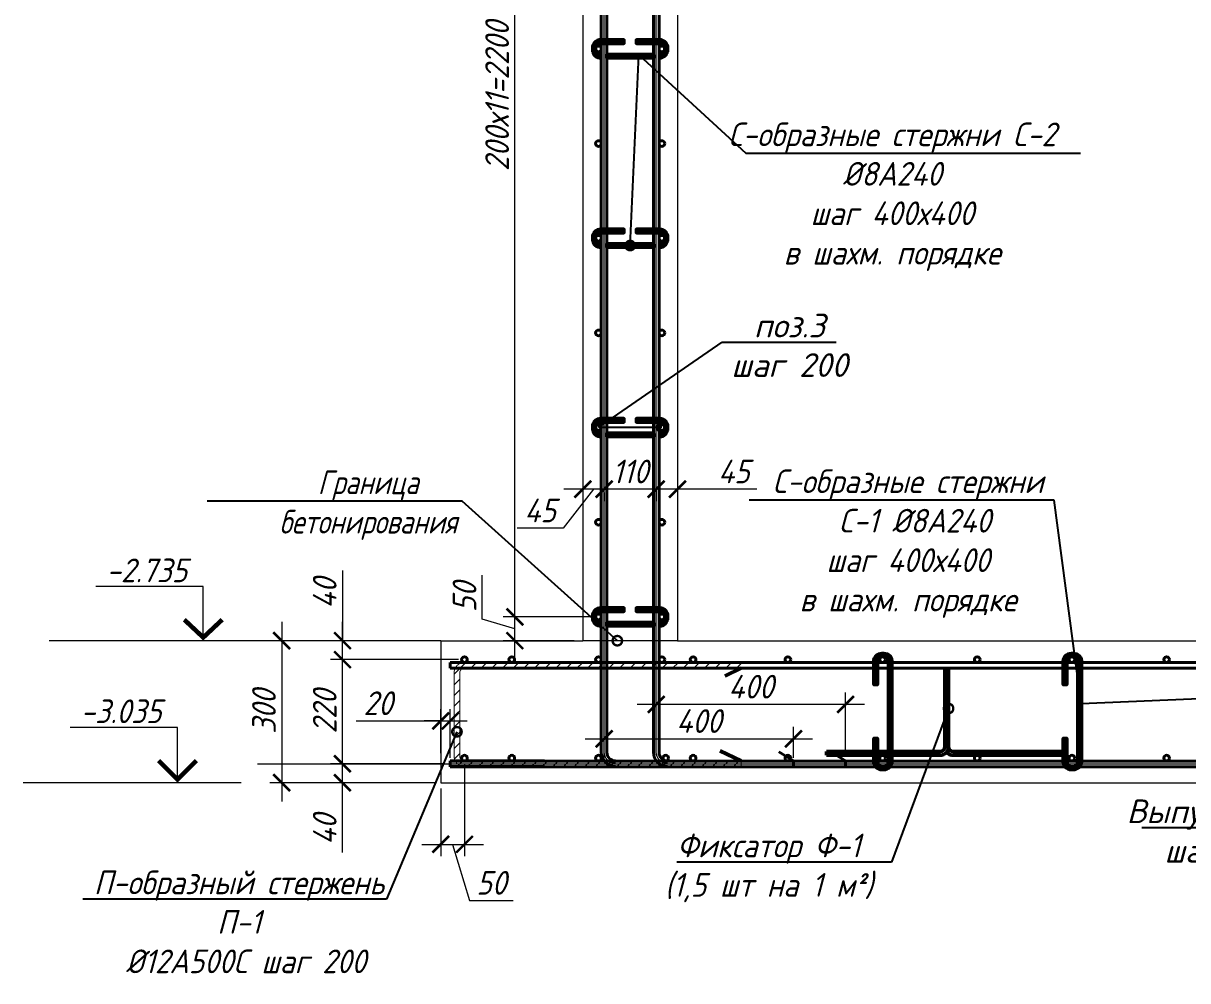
# Model space of a CAD drawing. Header units: millimetres. Extents: x 504091 to 2165846, y 135022 to 442887.
# Drawn here: x 1489676 to 1492135, y 246302 to 248325 of the extents above; entities that cross this region are included whole.
import ezdxf
from ezdxf import colors
from ezdxf.entities.mleader import LeaderData, LeaderLine
from ezdxf.math import Vec2, Vec3

# ---------------------------------------------------------------- set-up
doc = ezdxf.new("R2010")
doc.units = ezdxf.units.MM
doc.layers.get('Defpoints').update_dxf_attribs({"color": 255})
doc.layers.add('!Defpoints', color=255, linetype='Continuous', lineweight=5, plot=False)
for name, color, linetype, lineweight in [('Арматура 12', 26, 'Continuous', 50), ('К_Арматура 8', 134, 'Continuous', 50), ('КР_Арматура 12', 174, 'Continuous', 40), ('Монолит тонкий', 204, 'Continuous', 9), ('Размер', 7, 'Continuous', 13), ('размеры', 7, 'Continuous', 9), ('Размеры КР', 164, 'Continuous', 9)]:
    doc.layers.add(name, color=color, linetype=linetype, lineweight=lineweight)
doc.layers.add('Контур', color=7, linetype='Continuous')
doc.styles.add('GOST 2.304_new', font='isocpeur.ttf', dxfattribs={"width": 0.9, "oblique": 15})
doc.linetypes.add('зигзаг', pattern='A,0.00254,-5.08,[131,ltypeshp.shx,S=5.08,R=0,X=-5.08,Y=0],-10.16,[131,ltypeshp.shx,S=5.08,R=180,X=5.08,Y=0],-5.08', length=20.32254)
doc.dimstyles.new('SPDS 1_20', dxfattribs={"dimscale": 20, "dimtxt": 2.5, "dimasz": 1.77, "dimexe": 1.25, "dimexo": 0.625, "dimtad": 1, "dimdec": 0, "dimrnd": 0.001, "dimtxsty": 'GOST 2.304_new', "dimblk": 'ARCHTICK', "dimcen": 2.5, "dimdle": 2, "dimclrt": 256, "dimadec": 0, "dimazin": 2, "dimtfac": 0.75, "dimtdec": 0, "dimtmove": 1, "dimatfit": 3, "dimfxl": 0, "dimtolj": 1, "dimlwd": 9, "dimlwe": 9, "dimarcsym": 0})

# ---------------------------------------------------------------- blocks, each defined once
blk = doc.blocks.new('_DotSmall')
at = {"color": 0, "linetype": 'ByBlock', "lineweight": 35, "const_width": 0.5}
blk.add_lwpolyline([(-0.0625, 0, 1), (0.0625, 0, 1)], format="xyb", close=True, dxfattribs=at)
blk = doc.blocks.new('A$C087e266e')
at = {"layer": 'К_Арматура 8', "ltscale": 40}
for p, q in [((-29.1, 68.4), (-29.1, -93.2)), ((-21.1, 68.4), (-21.1, -93.2)), ((-279.1, -103.2), (-39.1, -103.2)), ((-279.1, -103.2), (-279.1, -111.2)), ((-279.1, -111.2), (-39.1, -111.2)), ((228.9, -103.2), (-11.1, -103.2)), ((228.9, -111.2), (-11.1, -111.2)), ((228.9, -103.2), (228.9, -111.2))]:
    blk.add_line(p, q, dxfattribs=at)
for centre, radius, start, end in [((-25.1, 68.4), 4, 0, 180), ((-39.1, -93.2), 10, 270, 0), ((-11.1, -93.2), 18, 180, 270), ((-11.1, -93.2), 10, 180, 270), ((-39.1, -93.2), 18, 270, 321.0576)]:
    blk.add_arc(centre, radius, start, end, dxfattribs=at)
blk = doc.blocks.new('_ArchTick')
at = {"color": 0, "linetype": 'ByBlock', "const_width": 0.15}
blk.add_lwpolyline([(-0.5, -0.5), (0.5, 0.5)], dxfattribs=at)
blk = doc.blocks.new('*D4656')
at = {"layer": 'Defpoints', "color": 0, "lineweight": 20, "transparency": 16777216}
for p in [(1490350, 246760.6), (1490577.6, 246760.6), (1490557.6, 246720.6)]:
    blk.add_point(p, dxfattribs=at)
at = {"layer": 'Размеры КР', "color": 0, "lineweight": 9, "transparency": 16777216}
for p, q in [((1490350, 246680.6), (1490350, 246800.6)), ((1490565.1, 246760.6), (1490325, 246760.6)), ((1490545.1, 246720.6), (1490325, 246720.6)), ((1490350, 246573.1), (1490350, 246720.6))]:
    blk.add_line(p, q, dxfattribs=at)
at = {"layer": 'Размеры КР', "color": 0, "lineweight": 9, "transparency": 16777216, "xscale": 35.4, "yscale": 35.4, "zscale": 35.4}
for p, rotation in [((1490350, 246760.6), 90), ((1490350, 246720.6), 270)]:
    blk.add_blockref('_ArchTick', p, dxfattribs=dict(at, rotation=rotation))
at = {"layer": 'Размеры КР', "lineweight": 20, "transparency": 16777216, "insert": (1490312.5, 246621.6), "char_height": 50, "attachment_point": 5, "rotation": 90, "style": 'GOST 2.304_new'}
blk.add_mtext('\\A1;40', dxfattribs=at)
blk = doc.blocks.new('*D4657')
at = {"layer": 'Defpoints', "color": 0, "lineweight": 20, "transparency": 16777216}
for p in [(1490350, 246980.6), (1490607.6, 246980.6), (1490577.6, 246760.6)]:
    blk.add_point(p, dxfattribs=at)
at = {"layer": 'Размеры КР', "color": 0, "lineweight": 9, "transparency": 16777216}
for p, q in [((1490350, 246720.6), (1490350, 247020.6)), ((1490595.1, 246980.6), (1490325, 246980.6)), ((1490565.1, 246760.6), (1490325, 246760.6))]:
    blk.add_line(p, q, dxfattribs=at)
at = {"layer": 'Размеры КР', "color": 0, "lineweight": 9, "transparency": 16777216, "xscale": 35.4, "yscale": 35.4, "zscale": 35.4}
for p, rotation in [((1490350, 246980.6), 90), ((1490350, 246760.6), 270)]:
    blk.add_blockref('_ArchTick', p, dxfattribs=dict(at, rotation=rotation))
at = {"layer": 'Размеры КР', "lineweight": 20, "transparency": 16777216, "insert": (1490312.5, 246870.6), "char_height": 50, "attachment_point": 5, "rotation": 90, "style": 'GOST 2.304_new'}
blk.add_mtext('\\A1;220', dxfattribs=at)
blk = doc.blocks.new('*D4658')
at = {"layer": 'Defpoints', "color": 0, "lineweight": 20, "transparency": 16777216}
for p in [(1490350, 247020.6), (1490557.6, 247020.6), (1490607.6, 246980.6)]:
    blk.add_point(p, dxfattribs=at)
at = {"layer": 'Размеры КР', "color": 0, "lineweight": 9, "transparency": 16777216}
for p, q in [((1490350, 247168.9), (1490350, 247020.6)), ((1490350, 246940.6), (1490350, 247060.6)), ((1490545.1, 247020.6), (1490325, 247020.6)), ((1490595.1, 246980.6), (1490325, 246980.6))]:
    blk.add_line(p, q, dxfattribs=at)
at = {"layer": 'Размеры КР', "color": 0, "lineweight": 9, "transparency": 16777216, "xscale": 35.4, "yscale": 35.4, "zscale": 35.4}
for p, rotation in [((1490350, 247020.6), 90), ((1490350, 246980.6), 270)]:
    blk.add_blockref('_ArchTick', p, dxfattribs=dict(at, rotation=rotation))
at = {"layer": 'Размеры КР', "lineweight": 20, "transparency": 16777216, "insert": (1490312.5, 247120.5), "char_height": 50, "attachment_point": 5, "rotation": 90, "style": 'GOST 2.304_new'}
blk.add_mtext('\\A1;40', dxfattribs=at)
blk = doc.blocks.new('*D4659')
at = {"layer": 'Defpoints', "color": 0, "lineweight": 20, "transparency": 16777216}
for p in [(1490557.6, 247020.6), (1490221.7, 246720.6), (1490453.9, 246720.6)]:
    blk.add_point(p, dxfattribs=at)
at = {"layer": 'Размеры КР', "color": 0, "lineweight": 9, "transparency": 16777216}
for p, q in [((1490221.7, 247060.6), (1490221.7, 246680.6)), ((1490545.1, 247020.6), (1490196.7, 247020.6)), ((1490441.4, 246720.6), (1490196.7, 246720.6))]:
    blk.add_line(p, q, dxfattribs=at)
at = {"layer": 'Размеры КР', "color": 0, "lineweight": 9, "transparency": 16777216, "xscale": 35.4, "yscale": 35.4, "zscale": 35.4}
for p, rotation in [((1490221.7, 247020.6), 90), ((1490221.7, 246720.6), 270)]:
    blk.add_blockref('_ArchTick', p, dxfattribs=dict(at, rotation=rotation))
at = {"layer": 'Размеры КР', "lineweight": 20, "transparency": 16777216, "insert": (1490184.2, 246870.6), "char_height": 50, "attachment_point": 5, "rotation": 90, "style": 'GOST 2.304_new'}
blk.add_mtext('\\A1;300', dxfattribs=at)
blk = doc.blocks.new('*D4660')
at = {"layer": 'Defpoints', "color": 0, "lineweight": 20, "transparency": 16777216}
for p in [(1491012.6, 247350.8), (1491057.6, 247350.8), (1491012.6, 247340.6)]:
    blk.add_point(p, dxfattribs=at)
at = {"layer": 'Размеры КР', "color": 0, "lineweight": 9, "transparency": 16777216}
for p, q in [((1491097.6, 247340.6), (1490972.6, 247340.6)), ((1491012.6, 247338.3), (1491012.6, 247315.6)), ((1491225, 247340.6), (1491057.6, 247340.6)), ((1491057.6, 247338.3), (1491057.6, 247315.6))]:
    blk.add_line(p, q, dxfattribs=at)
at = {"layer": 'Размеры КР', "color": 0, "lineweight": 9, "transparency": 16777216, "xscale": 35.4, "yscale": 35.4, "zscale": 35.4, "rotation": 180}
blk.add_blockref('_ArchTick', (1491012.6, 247340.6), dxfattribs=at)
at = {"layer": 'Размеры КР', "color": 0, "lineweight": 9, "transparency": 16777216, "xscale": 35.4, "yscale": 35.4, "zscale": 35.4}
blk.add_blockref('_ArchTick', (1491057.6, 247340.6), dxfattribs=at)
at = {"layer": 'Размеры КР', "lineweight": 20, "transparency": 16777216, "insert": (1491176.6, 247378.1), "char_height": 50, "attachment_point": 5, "style": 'GOST 2.304_new'}
blk.add_mtext('\\A1;45', dxfattribs=at)
blk = doc.blocks.new('*D4661')
at = {"layer": 'Defpoints', "color": 0, "lineweight": 20, "transparency": 16777216}
for p in [(1491012.6, 247350.8), (1490902.6, 247344.4), (1490902.6, 247340.6)]:
    blk.add_point(p, dxfattribs=at)
at = {"layer": 'Размеры КР', "color": 0, "lineweight": 9, "transparency": 16777216}
for p, q in [((1491052.6, 247340.6), (1490862.6, 247340.6)), ((1490902.6, 247331.9), (1490902.6, 247315.6)), ((1491012.6, 247338.3), (1491012.6, 247315.6))]:
    blk.add_line(p, q, dxfattribs=at)
at = {"layer": 'Размеры КР', "color": 0, "lineweight": 9, "transparency": 16777216, "xscale": 35.4, "yscale": 35.4, "zscale": 35.4, "rotation": 180}
blk.add_blockref('_ArchTick', (1490902.6, 247340.6), dxfattribs=at)
at = {"layer": 'Размеры КР', "color": 0, "lineweight": 9, "transparency": 16777216, "xscale": 35.4, "yscale": 35.4, "zscale": 35.4}
blk.add_blockref('_ArchTick', (1491012.6, 247340.6), dxfattribs=at)
at = {"layer": 'Размеры КР', "lineweight": 20, "transparency": 16777216, "insert": (1490957.6, 247378.1), "char_height": 50, "attachment_point": 5, "style": 'GOST 2.304_new'}
blk.add_mtext('\\A1;110', dxfattribs=at)
blk = doc.blocks.new('*D4662')
at = {"layer": 'Defpoints', "color": 0, "lineweight": 20, "transparency": 16777216}
for p in [(1490857.6, 247349.9), (1490857.6, 247340.6), (1490902.6, 247346.4)]:
    blk.add_point(p, dxfattribs=at)
at = {"layer": 'Размеры КР', "color": 0, "lineweight": 9, "transparency": 16777216}
for p, q in [((1490880.1, 247340.6), (1490815.8, 247258.2)), ((1490942.6, 247340.6), (1490817.6, 247340.6)), ((1490857.6, 247337.4), (1490857.6, 247315.6)), ((1490902.6, 247333.9), (1490902.6, 247315.6)), ((1490815.8, 247258.2), (1490718.9, 247258.2))]:
    blk.add_line(p, q, dxfattribs=at)
at = {"layer": 'Размеры КР', "color": 0, "lineweight": 9, "transparency": 16777216, "xscale": 35.4, "yscale": 35.4, "zscale": 35.4, "rotation": 180}
blk.add_blockref('_ArchTick', (1490857.6, 247340.6), dxfattribs=at)
at = {"layer": 'Размеры КР', "color": 0, "lineweight": 9, "transparency": 16777216, "xscale": 35.4, "yscale": 35.4, "zscale": 35.4}
blk.add_blockref('_ArchTick', (1490902.6, 247340.6), dxfattribs=at)
at = {"layer": 'Размеры КР', "lineweight": 20, "transparency": 16777216, "insert": (1490767.4, 247295.7), "char_height": 50, "attachment_point": 5, "style": 'GOST 2.304_new'}
blk.add_mtext('\\A1;45', dxfattribs=at)
blk = doc.blocks.new('*D4663')
at = {"layer": 'Defpoints', "color": 0, "lineweight": 20, "transparency": 16777216}
for p in [(1490714.1, 247070.8), (1490896.6, 247070.8), (1490851.7, 247020.6)]:
    blk.add_point(p, dxfattribs=at)
at = {"layer": 'Размеры КР', "color": 0, "lineweight": 9, "transparency": 16777216}
for p, q in [((1490645.3, 247066.3), (1490645.3, 247158.7)), ((1490714.1, 246980.6), (1490714.1, 247110.8)), ((1490714.1, 247045.7), (1490645.3, 247066.3)), ((1490884.1, 247070.8), (1490689.1, 247070.8)), ((1490839.2, 247020.6), (1490689.1, 247020.6))]:
    blk.add_line(p, q, dxfattribs=at)
at = {"layer": 'Размеры КР', "color": 0, "lineweight": 9, "transparency": 16777216, "xscale": 35.4, "yscale": 35.4, "zscale": 35.4}
for p, rotation in [((1490714.1, 247070.8), 90), ((1490714.1, 247020.6), 270)]:
    blk.add_blockref('_ArchTick', p, dxfattribs=dict(at, rotation=rotation))
at = {"layer": 'Размеры КР', "lineweight": 20, "transparency": 16777216, "insert": (1490607.8, 247112.5), "char_height": 50, "attachment_point": 5, "rotation": 90, "style": 'GOST 2.304_new'}
blk.add_mtext('\\A1;50', dxfattribs=at)
blk = doc.blocks.new('*D4664')
at = {"layer": 'Defpoints', "color": 0, "lineweight": 20, "transparency": 16777216}
for p in [(1490714.1, 249270.8), (1490890.6, 249270.8), (1490896.6, 247070.8)]:
    blk.add_point(p, dxfattribs=at)
at = {"layer": 'Размеры КР', "color": 0, "lineweight": 9, "transparency": 16777216}
for p, q in [((1490714.1, 247030.8), (1490714.1, 249310.8)), ((1490878.1, 249270.8), (1490689.1, 249270.8)), ((1490884.1, 247070.8), (1490689.1, 247070.8))]:
    blk.add_line(p, q, dxfattribs=at)
at = {"layer": 'Размеры КР', "color": 0, "lineweight": 9, "transparency": 16777216, "xscale": 35.4, "yscale": 35.4, "zscale": 35.4}
for p, rotation in [((1490714.1, 249270.8), 90), ((1490714.1, 247070.8), 270)]:
    blk.add_blockref('_ArchTick', p, dxfattribs=dict(at, rotation=rotation))
at = {"layer": 'Размеры КР', "lineweight": 20, "transparency": 16777216, "insert": (1490676.6, 248170.8), "char_height": 50, "attachment_point": 5, "rotation": 90, "style": 'GOST 2.304_new'}
blk.add_mtext('\\A1;200х11=2200', dxfattribs=at)
blk = doc.blocks.new('*D4665')
at = {"layer": 'Defpoints', "color": 0, "lineweight": 20, "transparency": 16777216}
for p in [(1491012.6, 246886), (1491012.6, 246823.9), (1491412.6, 246766.6)]:
    blk.add_point(p, dxfattribs=at)
at = {"layer": 'Контур', "color": 0, "lineweight": 9, "transparency": 16777216}
for p, q in [((1491012.6, 246836.4), (1491012.6, 246911)), ((1491412.6, 246779.1), (1491412.6, 246911)), ((1491452.6, 246886), (1490972.6, 246886))]:
    blk.add_line(p, q, dxfattribs=at)
at = {"layer": 'Контур', "color": 0, "lineweight": 9, "transparency": 16777216, "xscale": 35.4, "yscale": 35.4, "zscale": 35.4, "rotation": 180}
blk.add_blockref('_ArchTick', (1491012.6, 246886), dxfattribs=at)
at = {"layer": 'Контур', "color": 0, "lineweight": 9, "transparency": 16777216, "xscale": 35.4, "yscale": 35.4, "zscale": 35.4}
blk.add_blockref('_ArchTick', (1491412.6, 246886), dxfattribs=at)
at = {"layer": 'Контур', "lineweight": 20, "transparency": 16777216, "insert": (1491212.6, 246923.5), "char_height": 50, "attachment_point": 5, "style": 'GOST 2.304_new'}
blk.add_mtext('\\A1;400', dxfattribs=at)
blk = doc.blocks.new('*D4666')
at = {"layer": 'Defpoints', "color": 0, "lineweight": 20, "transparency": 16777216}
for p in [(1490902.6, 246807.4), (1491302.6, 246813.3), (1491302.6, 246760.6)]:
    blk.add_point(p, dxfattribs=at)
at = {"layer": 'Контур', "color": 0, "lineweight": 9, "transparency": 16777216}
for p, q in [((1490902.6, 246819.9), (1490902.6, 246838.3)), ((1491302.6, 246773.1), (1491302.6, 246838.3)), ((1490862.6, 246813.3), (1491342.6, 246813.3))]:
    blk.add_line(p, q, dxfattribs=at)
at = {"layer": 'Контур', "color": 0, "lineweight": 9, "transparency": 16777216, "xscale": 35.4, "yscale": 35.4, "zscale": 35.4, "rotation": 180}
blk.add_blockref('_ArchTick', (1490902.6, 246813.3), dxfattribs=at)
at = {"layer": 'Контур', "color": 0, "lineweight": 9, "transparency": 16777216, "xscale": 35.4, "yscale": 35.4, "zscale": 35.4}
blk.add_blockref('_ArchTick', (1491302.6, 246813.3), dxfattribs=at)
at = {"layer": 'Контур', "lineweight": 20, "transparency": 16777216, "insert": (1491102.6, 246850.8), "char_height": 50, "attachment_point": 5, "style": 'GOST 2.304_new'}
blk.add_mtext('\\A1;400', dxfattribs=at)
blk = doc.blocks.new('*D4667')
at = {"layer": 'Defpoints', "color": 0, "lineweight": 20, "transparency": 16777216}
for p in [(1490607.6, 246772.6), (1490557.6, 246720.6), (1490607.6, 246590.4)]:
    blk.add_point(p, dxfattribs=at)
at = {"layer": 'Размеры КР', "color": 0, "lineweight": 9, "transparency": 16777216}
for p, q in [((1490607.6, 246760.1), (1490607.6, 246565.4)), ((1490557.6, 246708.1), (1490557.6, 246565.4)), ((1490517.6, 246590.4), (1490647.6, 246590.4)), ((1490582.6, 246590.4), (1490618.2, 246471.6)), ((1490618.2, 246471.6), (1490710.6, 246471.6))]:
    blk.add_line(p, q, dxfattribs=at)
at = {"layer": 'Размеры КР', "color": 0, "lineweight": 9, "transparency": 16777216, "xscale": 35.4, "yscale": 35.4, "zscale": 35.4, "rotation": 180}
blk.add_blockref('_ArchTick', (1490557.6, 246590.4), dxfattribs=at)
at = {"layer": 'Размеры КР', "color": 0, "lineweight": 9, "transparency": 16777216, "xscale": 35.4, "yscale": 35.4, "zscale": 35.4}
blk.add_blockref('_ArchTick', (1490607.6, 246590.4), dxfattribs=at)
at = {"layer": 'Размеры КР', "lineweight": 20, "transparency": 16777216, "insert": (1490664.4, 246509.1), "char_height": 50, "attachment_point": 5, "style": 'GOST 2.304_new'}
blk.add_mtext('\\A1;50', dxfattribs=at)
blk = doc.blocks.new('*D4668')
at = {"layer": 'Defpoints', "color": 0, "lineweight": 20, "transparency": 16777216}
for p in [(1490577.6, 246851), (1490557.6, 246770.8), (1490577.6, 246760.4)]:
    blk.add_point(p, dxfattribs=at)
at = {"layer": 'Размеры КР', "color": 0, "lineweight": 9, "transparency": 16777216}
for p, q in [((1490557.6, 246783.3), (1490557.6, 246876)), ((1490577.6, 246772.9), (1490577.6, 246876)), ((1490379, 246851), (1490557.6, 246851)), ((1490557.6, 246851), (1490522.2, 246851)), ((1490557.6, 246851), (1490577.6, 246851)), ((1490557.6, 246851), (1490577.6, 246851)), ((1490577.6, 246851), (1490613, 246851))]:
    blk.add_line(p, q, dxfattribs=at)
at = {"layer": 'Размеры КР', "color": 0, "lineweight": 9, "transparency": 16777216, "xscale": 35.4, "yscale": 35.4, "zscale": 35.4}
blk.add_blockref('_ArchTick', (1490557.6, 246851), dxfattribs=at)
at = {"layer": 'Размеры КР', "color": 0, "lineweight": 9, "transparency": 16777216, "xscale": 35.4, "yscale": 35.4, "zscale": 35.4, "rotation": 180}
blk.add_blockref('_ArchTick', (1490577.6, 246851), dxfattribs=at)
at = {"layer": 'Размеры КР', "lineweight": 20, "transparency": 16777216, "insert": (1490425.2, 246888.5), "char_height": 50, "attachment_point": 5, "style": 'GOST 2.304_new'}
blk.add_mtext('\\A1;20', dxfattribs=at)

msp = doc.modelspace()

# ---------------------------------------------------------------- hatches: boundary and pattern name
at = {"layer": 'Размер', "lineweight": 13, "transparency": 33554687}
h = msp.add_hatch(dxfattribs=at)
h.set_pattern_fill('ANSI31', color=256, scale=5)
h.set_pattern_definition([(45, (443530.45, 39009.824), (-11.22532015, 11.22532015), [])])
edge = h.paths.add_edge_path()
edge.add_line((1491191.7957, 246974.5734), (1490607.5936, 246974.5734))
edge.add_arc((1490607.5936, 246952.6734), 21.9, 450, 540)
edge.add_line((1490585.6936, 246952.6734), (1490585.6936, 246776.4734))
edge.add_arc((1490607.5936, 246776.4734), 21.9, 540, 630)
edge.add_line((1490607.5936, 246754.5734), (1491191.7957, 246754.5734))
edge.add_line((1491191.7957, 246754.5734), (1491191.7957, 246766.5734))
edge.add_line((1491191.7957, 246766.5734), (1490607.5936, 246766.5734))
edge.add_arc((1490607.5936, 246776.4734), 9.9, 180, 270, ccw=False)
edge.add_line((1490597.6936, 246776.4734), (1490597.6936, 246952.6734))
edge.add_arc((1490607.5936, 246952.6734), 9.9, 90, 180, ccw=False)
edge.add_line((1490607.5936, 246962.5734), (1491191.7957, 246962.5734))
edge.add_line((1491191.7957, 246962.5734), (1491191.7957, 246974.5734))

# ---------------------------------------------------------------- linework, layer by layer
at = {"layer": '!Defpoints', "lineweight": 15, "ltscale": 100}
for p, q in [((1490902.602, 246765.0405), (1490902.602, 249390.5837)), ((1490170.194, 246760.3805), (1496212.602, 246760.3805))]:
    msp.add_line(p, q, dxfattribs=at)
for points in [[(1490926.602, 246761.0584, -0.414213562), (1490902.602, 246785.0584), (1490902.602, 249390.5837)], [(1491036.602, 246761.0584, -0.414213562), (1491012.602, 246785.0584), (1491012.602, 249390.5837)]]:
    msp.add_lwpolyline(points, format="xyb", dxfattribs=at)
at = {"layer": 'Арматура 12', "lineweight": 53, "ltscale": 20}
for p, q in [((1491191.7957, 246962.5734), (1491157.2753, 246945.7619)), ((1491191.7957, 246766.5734), (1491147.5219, 246787.6004))]:
    msp.add_line(p, q, dxfattribs=at)
for points in [[(1490896.602, 248258.4595, -0.460305877), (1490884.602, 248268.8539), (1490884.602, 248272.6992, -0.414213562), (1490895.102, 248283.1992), (1490944.0176, 248283.1992), (1490944.0176, 248289.1992), (1490895.102, 248289.1992, 0.414213562), (1490878.602, 248272.6992), (1490878.602, 248268.8539, 0.441038441), (1490896.602, 248252.4051, 0.242110317)], [(1491018.602, 248252.3539), (1491020.102, 248252.3539, 0.414213562), (1491036.602, 248268.8539), (1491036.602, 248272.6992, 0.414213562), (1491020.102, 248289.1992), (1490971.1721, 248289.1992), (1490971.1721, 248283.1992), (1491020.102, 248283.1992, -0.414213562), (1491030.602, 248272.6992), (1491030.602, 248268.8539, -0.414213562), (1491020.102, 248258.3539), (1491018.602, 248258.3539)], [(1490896.602, 247858.4595, -0.460305877), (1490884.602, 247868.8539), (1490884.602, 247872.6992, -0.414213562), (1490895.102, 247883.1992), (1490944.0176, 247883.1992), (1490944.0176, 247889.1992), (1490895.102, 247889.1992, 0.414213562), (1490878.602, 247872.6992), (1490878.602, 247868.8539, 0.441038441), (1490896.602, 247852.4051, 0.242110317)], [(1491018.602, 247852.3539), (1491020.102, 247852.3539, 0.414213562), (1491036.602, 247868.8539), (1491036.602, 247872.6992, 0.414213562), (1491020.102, 247889.1992), (1490971.1721, 247889.1992), (1490971.1721, 247883.1992), (1491020.102, 247883.1992, -0.414213562), (1491030.602, 247872.6992), (1491030.602, 247868.8539, -0.414213562), (1491020.102, 247858.3539), (1491018.602, 247858.3539)], [(1490896.602, 247458.4595, -0.460305877), (1490884.602, 247468.8539), (1490884.602, 247472.6992, -0.414213562), (1490895.102, 247483.1992), (1490944.0176, 247483.1992), (1490944.0176, 247489.1992), (1490895.102, 247489.1992, 0.414213562), (1490878.602, 247472.6992), (1490878.602, 247468.8539, 0.441038441), (1490896.602, 247452.4051, 0.242110317)], [(1491018.602, 247452.3539), (1491020.102, 247452.3539, 0.414213562), (1491036.602, 247468.8539), (1491036.602, 247472.6992, 0.414213562), (1491020.102, 247489.1992), (1490971.1721, 247489.1992), (1490971.1721, 247483.1992), (1491020.102, 247483.1992, -0.414213562), (1491030.602, 247472.6992), (1491030.602, 247468.8539, -0.414213562), (1491020.102, 247458.3539), (1491018.602, 247458.3539)], [(1490896.602, 247058.4595, -0.460305877), (1490884.602, 247068.8539), (1490884.602, 247072.6992, -0.414213562), (1490895.102, 247083.1992), (1490944.0176, 247083.1992), (1490944.0176, 247089.1992), (1490895.102, 247089.1992, 0.414213562), (1490878.602, 247072.6992), (1490878.602, 247068.8539, 0.441038441), (1490896.602, 247052.4051, 0.242110317)], [(1491018.602, 247052.3539), (1491020.102, 247052.3539, 0.414213562), (1491036.602, 247068.8539), (1491036.602, 247072.6992, 0.414213562), (1491020.102, 247089.1992), (1490971.1721, 247089.1992), (1490971.1721, 247083.1992), (1491020.102, 247083.1992, -0.414213562), (1491030.602, 247072.6992), (1491030.602, 247068.8539, -0.414213562), (1491020.102, 247058.3539), (1491018.602, 247058.3539)], [(1491503.743, 246974.5734, 0.468919726), (1491493.243, 246987.4773), (1491489.3977, 246987.4773, 0.414213562), (1491478.8977, 246976.9773), (1491478.8977, 246928.0617), (1491472.8977, 246928.0617), (1491472.8977, 246976.9773, -0.414213562), (1491489.3977, 246993.4773), (1491493.243, 246993.4773, -0.450955437), (1491509.743, 246974.5734, -0.242110317)], [(1491903.743, 246974.5734, 0.468919726), (1491893.243, 246987.4773), (1491889.3977, 246987.4773, 0.414213562), (1491878.8977, 246976.9773), (1491878.8977, 246928.0617), (1491872.8977, 246928.0617), (1491872.8977, 246976.9773, -0.414213562), (1491889.3977, 246993.4773), (1491893.243, 246993.4773, -0.450955437), (1491909.743, 246974.5734, -0.242110317)], [(1491509.743, 246766.5734), (1491509.743, 246764.8173, -0.414213562), (1491493.243, 246748.3173), (1491489.3977, 246748.3173, -0.414213562), (1491472.8977, 246764.8173), (1491472.8977, 246813.7472), (1491478.8977, 246813.7472), (1491478.8977, 246764.8173, 0.414213562), (1491489.3977, 246754.3173), (1491493.243, 246754.3173, 0.414213562), (1491503.743, 246764.8173), (1491503.743, 246766.5734)], [(1491909.743, 246766.5734), (1491909.743, 246764.8173, -0.414213562), (1491893.243, 246748.3173), (1491889.3977, 246748.3173, -0.414213562), (1491872.8977, 246764.8173), (1491872.8977, 246813.7472), (1491878.8977, 246813.7472), (1491878.8977, 246764.8173, 0.414213562), (1491889.3977, 246754.3173), (1491893.243, 246754.3173, 0.414213562), (1491903.743, 246764.8173), (1491903.743, 246766.5734)]]:
    msp.add_lwpolyline(points, format="xyb", dxfattribs=at)
for points in [[(1491006.602, 248258.3539), (1490908.602, 248258.3539), (1490908.602, 248252.3539), (1491006.602, 248252.3539)], [(1491006.602, 247858.3539), (1490908.602, 247858.3539), (1490908.602, 247852.3539), (1491006.602, 247852.3539)], [(1491006.602, 247458.3539), (1490908.602, 247458.3539), (1490908.602, 247452.3539), (1491006.602, 247452.3539)], [(1491006.602, 247058.3539), (1490908.602, 247058.3539), (1490908.602, 247052.3539), (1491006.602, 247052.3539)], [(1491503.743, 246766.5734), (1491503.743, 246974.5734), (1491509.743, 246974.5734), (1491509.743, 246766.5734)], [(1491903.743, 246766.5734), (1491903.743, 246974.5734), (1491909.743, 246974.5734), (1491909.743, 246766.5734)]]:
    msp.add_lwpolyline(points, close=True, dxfattribs=at)
msp.add_lwpolyline([(1491191.7957, 246974.5734, 2, 2, 0), (1490607.5936, 246974.5734, 2, 2, 0.414213562), (1490585.6936, 246952.6734, 2, 2, 0), (1490585.6936, 246776.4734, 2, 2, 0.414213562), (1490607.5936, 246754.5734, 2, 2, 0), (1491191.7957, 246754.5734, 2, 2, 0), (1491191.7957, 246766.5734, 2, 2, 0), (1490607.5936, 246766.5734, 2, 2, -0.414213562), (1490597.6936, 246776.4734, 2, 2, 0), (1490597.6936, 246952.6734, 2, 2, -0.414213562), (1490607.5936, 246962.5734, 2, 2, 0), (1491191.7957, 246962.5734, 0, 0, 0)], format="xyseb", close=True, dxfattribs=at)
at = {"layer": 'КР_Арматура 12', "ltscale": 12}
for p, q in [((1490577.602, 246974.5734), (1496212.602, 246974.5734)), ((1490577.602, 246974.5734), (1490577.602, 246962.5734)), ((1496212.602, 246974.5734), (1490577.602, 246974.5734)), ((1490577.602, 246962.5734), (1490577.602, 246974.5734)), ((1490577.602, 246962.5734), (1496212.602, 246962.5734)), ((1496212.602, 246962.5734), (1490577.602, 246962.5734)), ((1491302.602, 246766.5734), (1491271.3208, 246785.706)), ((1491412.602, 246766.5734), (1491381.3208, 246785.706)), ((1490577.602, 246766.5734), (1490577.602, 246754.5734)), ((1490776.7637, 246766.5734), (1490577.602, 246766.5734)), ((1490577.602, 246754.5734), (1490577.602, 246766.5734)), ((1490577.602, 246766.3805), (1496212.602, 246766.3805)), ((1490577.602, 246754.3805), (1490577.602, 246766.3805)), ((1491412.602, 246766.5734), (1491412.602, 246754.5734)), ((1490776.7637, 246754.5734), (1490577.602, 246754.5734)), ((1496212.602, 246754.3805), (1490577.602, 246754.3805))]:
    msp.add_line(p, q, dxfattribs=at)
for points in [[(1490926.602, 246754.5734, -0.40291951), (1490896.602, 246785.0584), (1490896.602, 249390.5837)], [(1490908.602, 249390.5837), (1490908.602, 246784.5734, 0.414213562), (1490926.602, 246766.5734)], [(1491036.602, 246754.5734, -0.40291951), (1491006.602, 246785.0584), (1491006.602, 249390.5837)], [(1491018.602, 249390.5837), (1491018.602, 246784.5734, 0.414213562), (1491036.602, 246766.5734)]]:
    msp.add_lwpolyline(points, format="xyb", dxfattribs=at)
msp.add_lwpolyline([(1491302.602, 246766.5734), (1491302.602, 246754.5734)], dxfattribs=at)
for centre in [(1490890.602, 248270.7765), (1491024.602, 248270.7765), (1490890.602, 248070.7765), (1491024.602, 248070.7765), (1490890.602, 247870.7765), (1491024.602, 247870.7765), (1490890.602, 247670.7765), (1491024.602, 247670.7765), (1490890.602, 247470.7765), (1491024.602, 247470.7765), (1490890.602, 247270.7765), (1491024.602, 247270.7765), (1490890.602, 247070.7765), (1491024.602, 247070.7765), (1490607.602, 246980.5734), (1490707.602, 246980.5734), (1490890.6399, 246980.5734), (1491024.602, 246980.5734), (1491090.602, 246980.5734), (1491290.602, 246980.5734), (1491490.602, 246980.5734), (1491690.602, 246980.5734), (1491890.602, 246980.5734), (1492090.602, 246980.5734), (1490607.602, 246772.5734), (1490707.602, 246772.5734), (1490890.6399, 246772.5734), (1491032.6113, 246772.5734), (1491090.602, 246772.5734), (1491290.602, 246772.5734), (1491490.602, 246772.5734), (1491690.602, 246772.5734), (1491890.602, 246772.5734), (1492090.602, 246772.5734)]:
    msp.add_circle(centre, 6, dxfattribs=at)
at = {"layer": 'Монолит тонкий', "lineweight": 15, "ltscale": 100}
for p, q in [((1490857.602, 249410.5837), (1490857.602, 247020.5837)), ((1491057.602, 249410.5837), (1491057.602, 247020.5837)), ((1490557.602, 247020.5837), (1490557.602, 246720.5837)), ((1490557.602, 247020.5837), (1490857.602, 247020.5837)), ((1491057.602, 247020.5837), (1492652.602, 247020.5837)), ((1490557.602, 246720.5837), (1496232.602, 246720.5837))]:
    msp.add_line(p, q, dxfattribs=at)
at = {"layer": 'размеры', "ltscale": 50}
for points in [[(1490055.9415, 247020.5837), (1490055.9415, 247135.1051), (1489829.0929, 247135.1051)], [(1490001.5305, 246720.5837), (1490001.5305, 246837.5051), (1489774.6819, 246837.5051)]]:
    msp.add_lwpolyline(points, dxfattribs=at)
at = {"layer": 'размеры', "ltscale": 50, "const_width": 9.6}
for points in [[(1490095.9415, 247064.9719), (1490055.9415, 247027.3719), (1490015.9415, 247064.9719)], [(1490041.5305, 246767.3719), (1490001.5305, 246727.3719), (1489961.5305, 246767.3719)]]:
    msp.add_lwpolyline(points, dxfattribs=at)
at = {"layer": 'Размеры КР', "lineweight": 20}
for p, q in [((1490557.602, 247020.5837), (1489730.3077, 247020.5837)), ((1490135.9738, 246720.5837), (1489675.8968, 246720.5837))]:
    msp.add_line(p, q, dxfattribs=at)
at = {"layer": 'Размеры КР', "linetype": 'зигзаг', "lineweight": 20}
msp.add_line((1491057.602, 247020.5837), (1490857.602, 247020.5837), dxfattribs=at)

# ---------------------------------------------------------------- block references
at = {"layer": 'Размеры КР', "lineweight": 20, "xscale": -1}
msp.add_blockref('A$C087e266e', (1491600.9656, 246889.7836), dxfattribs=at)

# ---------------------------------------------------------------- texts
at = {"layer": 'размеры', "ltscale": 50, "style": 'GOST 2.304_new', "oblique": 15, "width": 0.9}
for s, p in [('-2.735', (1489851.3745, 247144.0944)), ('-3.035', (1489796.9636, 246846.4944))]:
    msp.add_text(s, height=50, dxfattribs=at).set_placement(p)

# ---------------------------------------------------------------- dimensions: what is measured, and where the dimension line sits
at = {"layer": 'Контур', "lineweight": 20}
dim = msp.add_linear_dim(base=(1491012.602, 246885.9743), p1=(1491412.602, 246766.5734), p2=(1491012.602, 246823.8829), dimstyle='SPDS 1_20', dxfattribs=at)
dim.commit()
dim.dimension.update_dxf_attribs({"geometry": '*D4665', "text_midpoint": (1491212.602, 246885.9743), "dimtype": 160})
dim = msp.add_linear_dim(base=(1491302.602, 246813.3162), p1=(1490902.602, 246807.4236), p2=(1491302.602, 246760.5734), dimstyle='SPDS 1_20', dxfattribs=at)
dim.commit()
dim.dimension.update_dxf_attribs({"geometry": '*D4666', "text_midpoint": (1491102.602, 246850.8162)})
at = {"layer": 'Размеры КР', "lineweight": 20}
dim = msp.add_linear_dim(base=(1490714.0531, 249270.7765), p1=(1490896.602, 247070.7766), p2=(1490890.602, 249270.7765), angle=90, text='200х11=<>', dimstyle='SPDS 1_20', dxfattribs=at)
dim.commit()
dim.dimension.update_dxf_attribs({"geometry": '*D4664', "text_midpoint": (1490676.5531, 248170.7766)})
for base, p1, p2, angle, picture, middle in [((1490902.602, 247340.5672), (1491012.602, 247350.8029), (1490902.602, 247344.3658), 180, '*D4661', (1490957.602, 247378.0672)), ((1490714.0531, 247070.7766), (1490851.6791, 247020.5837), (1490896.602, 247070.7766), 90, '*D4663', (1490607.8031, 247078.8051)), ((1490221.6949, 246720.5837), (1490557.602, 247020.5837), (1490453.9325, 246720.5837), 90, '*D4659', (1490184.1949, 246870.5837)), ((1490349.9856, 246980.5734), (1490577.602, 246760.5734), (1490607.602, 246980.5734), 90, '*D4657', (1490312.4856, 246870.5734))]:
    dim = msp.add_linear_dim(base=base, p1=p1, p2=p2, angle=angle, dimstyle='SPDS 1_20', dxfattribs=at)
    dim.commit()
    dim.dimension.update_dxf_attribs({"geometry": picture, "text_midpoint": middle})
for base, p1, p2, angle, picture, middle in [((1491012.602, 247340.5672), (1491057.602, 247350.8029), (1491012.602, 247350.8029), 180, '*D4660', (1491176.5664, 247287.0737)), ((1490857.602, 247340.5672), (1490902.602, 247346.3658), (1490857.602, 247349.8638), 180, '*D4662', (1490803.3041, 247258.2444)), ((1490349.9856, 247020.5837), (1490607.602, 246980.5734), (1490557.602, 247020.5837), 90, '*D4658', (1490349.9856, 247120.4857)), ((1490349.9856, 246760.5734), (1490557.602, 246720.5837), (1490577.602, 246760.5734), 90, '*D4656', (1490341.4934, 246621.5893))]:
    dim = msp.add_linear_dim(base=base, p1=p1, p2=p2, angle=angle, dimstyle='SPDS 1_20', dxfattribs=at)
    dim.commit()
    dim.dimension.update_dxf_attribs({"geometry": picture, "text_midpoint": middle, "dimtype": 160})
dim = msp.add_linear_dim(base=(1490577.602, 246851.0064), p1=(1490557.602, 246770.7778), p2=(1490577.602, 246760.3805), dimstyle='SPDS 1_20', dxfattribs=at)
dim.commit()
dim.dimension.update_dxf_attribs({"geometry": '*D4668', "text_midpoint": (1490425.1877, 246857.7515), "dimtype": 160})
dim = msp.add_linear_dim(base=(1490607.602, 246590.3734), p1=(1490557.602, 246720.5837), p2=(1490607.602, 246772.5734), dimstyle='SPDS 1_20', dxfattribs=at)
dim.commit()
dim.dimension.update_dxf_attribs({"geometry": '*D4667', "text_midpoint": (1490630.727, 246509.1234)})

# ---------------------------------------------------------------- leaders
at = {"layer": 'Размер', "ltscale": 20}
ml = msp.add_multileader_mtext('Standard', dxfattribs=at)
ml.set_content('\\A1;С-образные стержни С-2 %%C8А240\\Pшаг 400х400\\Pв шахм. порядке ', color=256, style='GOST 2.304_new')
ml.set_leader_properties()
ml.set_arrow_properties(name='DOTSMALL')
ml.build(insert=Vec2(0, 0))
ml.multileader.update_dxf_attribs({"text_left_attachment_type": 6, "text_right_attachment_type": 6, "arrow_head_size": 40})
ctx = ml.context
ctx.base_point, ctx.char_height, ctx.arrow_head_size, ctx.landing_gap_size, ctx.plane_origin = Vec3(1491210.0407, 248050.2413), 50, 40, 0, Vec3(1488946.4216, 277256.4254)
ctx.left_attachment, ctx.right_attachment, ctx.text_align_type = 6, 6, 1
notes = []
notes.append((ctx, [(1, (1, 1, 0), (1491202.0407, 248050.2413), (1, 0), 8, [(0, [(1490957.558, 247855.3457), (1490976.0008, 248258.2314)], 0, [])])]))
ctx.mtext.insert, ctx.mtext.rotation, ctx.mtext.width, ctx.mtext.alignment, ctx.mtext.flow_direction = Vec3(1491510.9831, 248115.2413), 6.283185307, 691.770084, 2, 5
ml = msp.add_multileader_mtext('Standard', dxfattribs=at)
ml.set_content('\\A1;{\\W1;поз.3\\Pшаг 200}', color=256, style='GOST 2.304_new')
ml.set_leader_properties()
ml.set_arrow_properties(name='DOTSMALL')
ml.build(insert=Vec2(0, 0))
ml.multileader.update_dxf_attribs({"text_left_attachment_type": 6, "text_right_attachment_type": 6, "dogleg_length": 4, "arrow_head_size": 40})
ctx = ml.context
ctx.base_point, ctx.char_height, ctx.arrow_head_size, ctx.landing_gap_size, ctx.plane_origin = Vec3(1491160.1598, 247651.2547), 50, 40, 0, Vec3(1445512.5434, 538255.5965)
ctx.left_attachment, ctx.right_attachment, ctx.text_align_type = 6, 6, 1
notes.append((ctx, [(1, (1, 1, 0), (1491152.1598, 247651.2547), (1, 0), 8, [(0, [(1491024.602, 247470.7765), (1490890.602, 247470.7765)], 0, [])])]))
ctx.mtext.insert, ctx.mtext.rotation, ctx.mtext.width, ctx.mtext.alignment, ctx.mtext.flow_direction = Vec3(1491294.0477, 247711.2547), 6.283185307, 511.854399, 2, 5
ml = msp.add_multileader_mtext('Standard', dxfattribs=at)
ml.set_content('\\A1;{\\W0.8;Граница бетонирования}', color=256, style='GOST 2.304_new')
ml.set_leader_properties()
ml.set_arrow_properties(name='DOTSMALL')
ml.build(insert=Vec2(0, 0))
ml.multileader.update_dxf_attribs({"text_left_attachment_type": 6, "text_right_attachment_type": 6, "arrow_head_size": 40})
ctx = ml.context
ctx.base_point, ctx.char_height, ctx.arrow_head_size, ctx.landing_gap_size, ctx.plane_origin = Vec3(1490213.5978, 247315.2896), 50, 40, 0, Vec3(1511210.6022, 392090.3017)
ctx.left_attachment, ctx.right_attachment, ctx.text_align_type = 6, 6, 1
notes.append((ctx, [(1, (1, 1, 0), (1490602.9952, 247315.2896), (-1, 0), 8, [(0, [(1490930.5009, 247020.5837)], 0, [])])]))
ctx.mtext.insert, ctx.mtext.width, ctx.mtext.alignment, ctx.mtext.flow_direction = Vec3(1490404.2965, 247380.2896), 525.612779, 2, 5
ml = msp.add_multileader_mtext('Standard', dxfattribs=at)
ml.set_content('\\A1;С-образные стержни\\P С-1 %%C8А240\\Pшаг 400х400\\Pв шахм. порядке ', color=256, style='GOST 2.304_new')
ml.set_leader_properties()
ml.set_arrow_properties(name='DOTSMALL')
ml.build(insert=Vec2(0, 0))
ml.multileader.update_dxf_attribs({"text_left_attachment_type": 6, "text_right_attachment_type": 6, "arrow_head_size": 40})
ctx = ml.context
ctx.base_point, ctx.char_height, ctx.arrow_head_size, ctx.landing_gap_size, ctx.plane_origin = Vec3(1491243.5257, 247317.4153), 50, 40, 0, Vec3(1494977.8799, 277344.0001)
ctx.left_attachment, ctx.right_attachment, ctx.text_align_type = 6, 6, 1
notes.append((ctx, [(1, (1, 1, 0), (1491853.4104, 247317.4153), (-1, 0), 8, [(0, [(1492309.743, 246904.0557), (1491909.743, 246887.3506)], 0, [])])]))
ctx.mtext.insert, ctx.mtext.width, ctx.mtext.alignment, ctx.mtext.flow_direction = Vec3(1491544.468, 247382.4153), 896.133701, 2, 5
ml = msp.add_multileader_mtext('Standard', dxfattribs=at)
ml.set_content('\\A1;{\\W1;Выпуски В-5\\Pшаг 200}', color=256, style='GOST 2.304_new')
ml.set_leader_properties()
ml.set_arrow_properties(name='DOTSMALL')
ml.build(insert=Vec2(0, 0))
ml.multileader.update_dxf_attribs({"text_left_attachment_type": 6, "text_right_attachment_type": 6, "dogleg_length": 4, "arrow_head_size": 40})
ctx = ml.context
ctx.base_point, ctx.char_height, ctx.arrow_head_size, ctx.landing_gap_size, ctx.plane_origin = Vec3(1492005.3819, 246625.146), 50, 40, 0, Vec3(1448824.4405, 536870.3788)
ctx.left_attachment, ctx.right_attachment, ctx.text_align_type = 6, 6, 1
notes.append((ctx, [(0, (1, 1, 0), (1492420.1768, 246625.146), (-1, 0), 8, [(1, [(1492694.0536, 246927.2118)], 0, [])])]))
ctx.mtext.insert, ctx.mtext.rotation, ctx.mtext.width, ctx.mtext.alignment, ctx.mtext.flow_direction = Vec3(1492208.7793, 246685.146), 6.283185307, 511.854399, 2, 5
ml = msp.add_multileader_mtext('Standard', dxfattribs=at)
ml.set_content('\\A1;Фиксатор Ф-1 \\P(1,5 шт на 1 м²)', color=256, style='GOST 2.304_new')
ml.set_leader_properties()
ml.set_arrow_properties(name='DOTSMALL')
ml.build(insert=Vec2(0, 0))
ml.multileader.update_dxf_attribs({"text_left_attachment_type": 6, "text_right_attachment_type": 6, "arrow_head_size": 40})
ctx = ml.context
ctx.base_point, ctx.char_height, ctx.arrow_head_size, ctx.landing_gap_size, ctx.plane_origin = Vec3(1490999.4651, 246553.0386), 50, 40, 0, Vec3(1492861.406, 275615.9047)
ctx.left_attachment, ctx.right_attachment, ctx.text_align_type = 6, 6, 1
notes.append((ctx, [(1, (1, 1, 0), (1491509.1832, 246553.0386), (-1, 0), 8, [(1, [(1491630.0622, 246877.3603)], 0, [])])]))
ctx.mtext.insert, ctx.mtext.width, ctx.mtext.alignment, ctx.mtext.flow_direction = Vec3(1491250.3242, 246613.0386), 543.43425, 2, 5
ml = msp.add_multileader_mtext('Standard', dxfattribs=at)
ml.set_content('\\A1;П-образный стержень П-1\\P %%C12А500С шаг 200', color=256, style='GOST 2.304_new')
ml.set_leader_properties()
ml.set_arrow_properties(name='DOTSMALL')
ml.build(insert=Vec2(0, 0))
ml.multileader.update_dxf_attribs({"text_left_attachment_type": 6, "text_right_attachment_type": 6, "arrow_head_size": 40})
ctx = ml.context
ctx.base_point, ctx.char_height, ctx.arrow_head_size, ctx.landing_gap_size, ctx.plane_origin = Vec3(1489828.2332, 246474.9121), 50, 40, 0, Vec3(1487897.6053, 276057.2385)
ctx.left_attachment, ctx.right_attachment, ctx.text_align_type = 6, 6, 1
notes.append((ctx, [(0, (1, 1, 0), (1490443.2205, 246474.9121), (-1, 0), 8, [(0, [(1490591.7399, 246828.1474)], 0, [])])]))
ctx.mtext.insert, ctx.mtext.rotation, ctx.mtext.width, ctx.mtext.alignment, ctx.mtext.flow_direction = Vec3(1490131.7268, 246534.9121), 6.283185307, 627.027399, 2, 5
for ctx, leaders in notes:
    for number, flags, end, landing, length, lines in leaders:
        leader = LeaderData()
        leader.index, (leader.has_last_leader_line, leader.has_dogleg_vector, leader.attachment_direction) = number, flags
        leader.last_leader_point, leader.dogleg_vector, leader.dogleg_length = Vec3(end), Vec3(landing), length
        for number, points, colour, breaks in lines:
            line = LeaderLine()
            line.index, line.vertices, line.color, line.breaks = number, Vec3.list(points), colors.encode_raw_color(colour), breaks
            leader.lines.append(line)
        ctx.leaders.append(leader)

doc.saveas('drawing.dxf')
